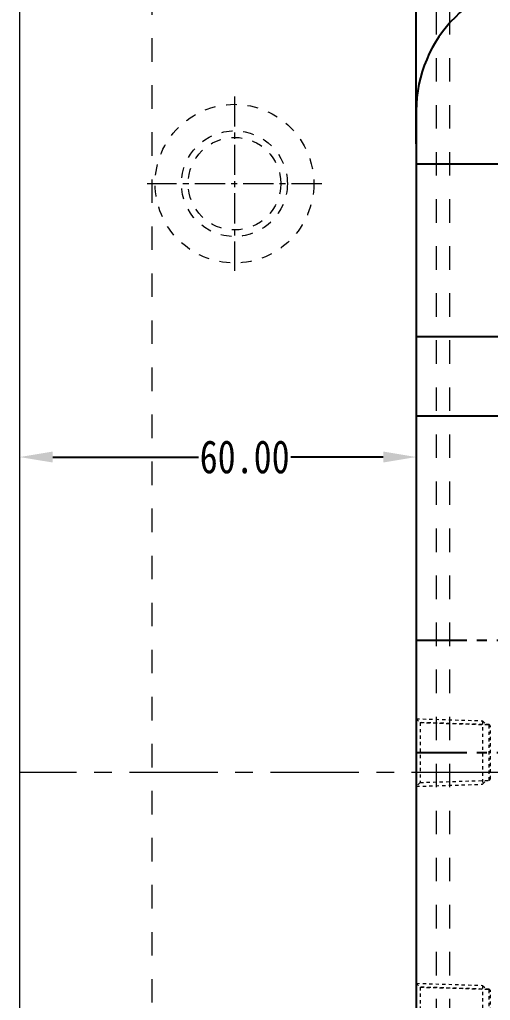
# Model space of a CAD drawing. Header units: millimetres. Extents: x 4 to 4769, y -754 to 1427.
# Drawn here: x 727.2 to 798.4, y 177.4 to 325.7 of the extents above; entities that cross this region are included whole.
import ezdxf

# ---------------------------------------------------------------- set-up
doc = ezdxf.new("R2010")
doc.units = ezdxf.units.MM
doc.header["$LTSCALE"] = 16.335
doc.header["$PDMODE"] = 3
doc.header["$PDSIZE"] = 0.3125
doc.linetypes.add('CENTER', pattern=[0.6, 0.375, -0.075, 0.075, -0.075])
doc.linetypes.add('HIDDEN', pattern=[0.2, 0.1, -0.1])
doc.layers.get('0').update_dxf_attribs({"linetype": 'CONTINUOUS'})
doc.layers.get('Defpoints').update_dxf_attribs({"linetype": 'CONTINUOUS'})
doc.layers.add('cool', color=153, linetype='HIDDEN', lineweight=9)
doc.layers.add('moldbase', color=7, linetype='CONTINUOUS', lineweight=20)
doc.styles.get("Standard").update_dxf_attribs({"font": 'txt', "width": 0.8})
doc.dimstyles.get("Standard").update_dxf_attribs({"dimtxt": 0.15625, "dimasz": 0.1875, "dimexe": 0.125, "dimexo": 0.0625, "dimtad": 0, "dimtih": 1, "dimtoh": 1, "dimdsep": 46, "dimtxsty": 'Standard', "dimcen": 0.09, "dimadec": 0, "dimazin": 0, "dimtp": 0.01, "dimtm": 0.01, "dimtfac": 1, "dimtofl": 0, "dimtmove": 0, "dimatfit": 3, "dimfxl": 0, "dimtolj": 1, "dimarcsym": 0})

# ---------------------------------------------------------------- blocks, each defined once
blk = doc.blocks.new('*D8')
at = {"color": 4, "lineweight": -2, "transparency": 16777216}
for p, q in [((787.16, 306.89), (787.16, 350.57)), ((792.16, 350.57), (898.64, 350.57)), ((1012.16, 350.57), (916.64, 350.57)), ((1017.16, 306.89), (1017.16, 350.57))]:
    blk.add_line(p, q, dxfattribs=at)
at = {"color": 4, "transparency": 16777216}
for points in [[(792.16, 351.4), (792.16, 349.73), (787.16, 350.57)], [(1012.16, 351.4), (1012.16, 349.73), (1017.16, 350.57)]]:
    blk.add_solid(points, dxfattribs=at)
at = {"layer": 'Defpoints', "color": 0, "transparency": 16777216}
for p in [(787.16, 350.57), (787.16, 306.89), (1017.16, 306.89)]:
    blk.add_point(p, dxfattribs=at)
at = {"color": 6, "transparency": 16777216, "insert": (907.64, 350.57), "char_height": 5, "attachment_point": 5}
blk.add_mtext('\\A1;230.00', dxfattribs=at)
blk = doc.blocks.new('*D16')
at = {"color": 4, "lineweight": -2, "transparency": 16777216}
for p, q in [((732.16, 259.56), (754.2, 259.56)), ((782.16, 259.56), (768.2, 259.56))]:
    blk.add_line(p, q, dxfattribs=at)
at = {"color": 4, "transparency": 16777216}
for points in [[(732.16, 260.39), (732.16, 258.73), (727.16, 259.56)], [(782.16, 260.39), (782.16, 258.73), (787.16, 259.56)]]:
    blk.add_solid(points, dxfattribs=at)
at = {"layer": 'Defpoints', "color": 0, "transparency": 16777216}
for p in [(727.16, 259.56), (727.16, 259.56), (787.16, 259.56)]:
    blk.add_point(p, dxfattribs=at)
at = {"color": 6, "transparency": 16777216, "insert": (761.2, 259.56), "char_height": 5, "attachment_point": 5}
blk.add_mtext('\\A1;60.00', dxfattribs=at)
blk = doc.blocks.new('cool_jt_f11')
at = {"layer": 'cool', "ltscale": 0.3}
for p, q in [((0, 5.11), (0.58, 4.53)), ((0, 5.11), (10, 4.8)), ((0.58, 4.53), (0.58, -4.53)), ((11, 4.21), (0.58, 4.53)), ((0.58, 4.53), (11, 4.21)), ((10, 4.8), (10.58, 4.22)), ((10, 4.8), (10, -4.8)), ((11.21, 4), (11, 4.21)), ((11, -4.21), (11, 4.21)), ((11.21, -4), (11.21, 4)), ((0.58, -4.53), (11, -4.21)), ((10, -4.8), (10.58, -4.22)), ((11, -4.21), (11.21, -4)), ((0.58, -4.53), (0, -5.11)), ((0, -5.11), (10, -4.8))]:
    blk.add_line(p, q, dxfattribs=at)
blk = doc.blocks.new('89')
at = {"color": 1, "linetype": 'CENTER', "ltscale": 1.243955}
blk.add_line((787.16, 214.89), (1017.16, 214.89), dxfattribs=at)
at = {"layer": 'cool', "ltscale": 0.932966}
for p in [(787.16, 214.89), (787.16, 174.89)]:
    blk.add_blockref('cool_jt_f11', p, dxfattribs=at)

msp = doc.modelspace()

# ---------------------------------------------------------------- linework, layer by layer
for p, q in [((787.157, 311.885), (787.157, 151.885)), ((787.157, 303.885), (815.157, 303.885)), ((804.537, 277.716), (787.157, 277.716)), ((806.514, 265.716), (787.157, 265.716))]:
    msp.add_line(p, q)
at = {"color": 1, "linetype": 'CENTER', "ltscale": 1.243955}
msp.add_line((787.157, 231.885), (1017.157, 231.885), dxfattribs=at)
msp.add_arc((807.157, 311.885), 20, 90, 180)
at = {"layer": 'moldbase', "color": 8, "linetype": 'HIDDEN', "ltscale": 2.176921}
for p, q in [((747.157, 386.885), (747.157, 36.885)), ((790.157, 383.885), (790.157, 39.885)), ((792.157, 383.885), (792.157, 39.885))]:
    msp.add_line(p, q, dxfattribs=at)
at = {"layer": 'moldbase'}
msp.add_line((727.157, 383.885), (727.157, 39.885), dxfattribs=at)
at = {"layer": 'moldbase', "color": 1, "linetype": 'CENTER', "ltscale": 0.746373}
for p, q in [((759.657, 314.085), (759.657, 287.685)), ((772.857, 300.885), (746.457, 300.885))]:
    msp.add_line(p, q, dxfattribs=at)
at = {"layer": 'moldbase', "color": 1, "linetype": 'CENTER', "ltscale": 2.176921}
msp.add_line((1077.157, 211.885), (727.157, 211.885), dxfattribs=at)
at = {"layer": 'moldbase', "color": 8, "linetype": 'HIDDEN', "ltscale": 0.995164}
for radius in [12, 8, 7]:
    msp.add_circle((759.657, 300.885), radius, dxfattribs=at)

# ---------------------------------------------------------------- block references
msp.add_blockref('89', (0, 0))

# ---------------------------------------------------------------- dimensions: what is measured, and where the dimension line sits
for base, p1, p2, picture, middle in [((787.157, 350.567), (1017.157, 306.885), (787.157, 306.885), '*D8', (907.644, 350.567)), ((727.157, 259.56), (787.157, 259.56), (727.157, 259.56), '*D16', (761.204, 259.56))]:
    dim = msp.add_linear_dim(base=base, p1=p1, p2=p2, dimstyle='Standard', override={"dimtxt": 5, "dimasz": 5, "dimexe": 0, "dimexo": 0, "dimgap": 0, "dimtih": 0, "dimtoh": 0, "dimzin": 0, "dimcen": 0, "dimclrd": 4, "dimclre": 4, "dimclrt": 6, "dimtp": 0, "dimtm": 0, "dimtzin": 0})
    dim.commit()
    dim.dimension.update_dxf_attribs({"geometry": picture, "text_midpoint": middle, "dimtype": 160})

doc.saveas('drawing.dxf')
